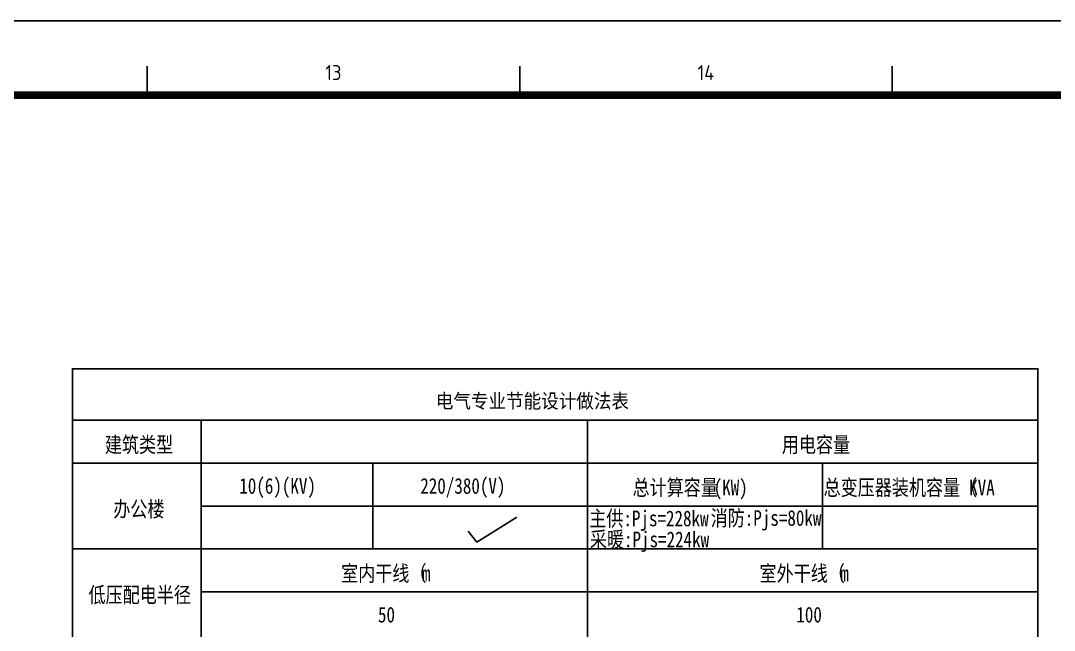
# Model space of a CAD drawing. Extents: x 815029915 to 815825525, y 579155098 to 579748855.
# Drawn here: x 815524479 to 815538354, y 579251046 to 579259230 of the extents above; entities that cross this region are included whole.
import ezdxf
from ezdxf.enums import TextEntityAlignment as Align

# ---------------------------------------------------------------- set-up
doc = ezdxf.new("R2010")
doc.units = 0
doc.header["$LTSCALE"] = 100
doc.header["$MEASUREMENT"] = 0
for name, color, linetype in [('PUB_TEXT', 7, 'Continuous'), ('TEL_TAB', 7, 'Continuous'), ('TK', 7, 'Continuous'), ('zm', 1, 'Continuous')]:
    doc.layers.add(name, color=color, linetype=linetype)
doc.styles.add('-宋体', font='', dxfattribs={"width": 0.8})
doc.styles.add('ISOCP', font='isocp.shx', dxfattribs={"bigfont": 'gbcbig.shx'})
doc.styles.add('图签各称', font='')
doc.styles.get('-宋体').set_extended_font_data('SimSun')
doc.styles.get('图签各称').set_extended_font_data('SimSun')

# ---------------------------------------------------------------- blocks, each defined once
blk = doc.blocks.new('l')
at = {"layer": 'TK'}
blk.add_lwpolyline([(815463677, 579451444), (815463677, 579409444), (815547777, 579409444), (815547777, 579451444)], close=True, dxfattribs=at)

msp = doc.modelspace()

# ---------------------------------------------------------------- linework, layer by layer
at = {"layer": 'TEL_TAB'}
msp.add_lwpolyline([(815525174.4, 579234857.8), (815538134.4, 579234857.8), (815538134.4, 579254557), (815525174.4, 579254557)], close=True, dxfattribs=at)
at = {"layer": 'TK'}
for p, q in [((815526177.3, 579258621.3), (815526177.3, 579258229.9)), ((815531177.3, 579258621.3), (815531177.3, 579258229.9)), ((815536177.3, 579258621.3), (815536177.3, 579258229.9))]:
    msp.add_line(p, q, dxfattribs=at)
msp.add_lwpolyline([(815463677.3, 579259229.9), (815463677.3, 579217229.9), (815547777.3, 579217229.9), (815547777.3, 579259229.9)], close=True, dxfattribs=at)
at = {"layer": 'TK', "const_width": 100}
msp.add_lwpolyline([(815466177.3, 579218275.6), (815466177.3, 579258229.9), (815546777.3, 579258229.9), (815546777.3, 579218275.6)], close=True, dxfattribs=at)
at = {"layer": 'zm'}
for p, q in [((815530602.8, 579252231.2), (815531137.9, 579252566.8)), ((815530487.4, 579252378), (815530602.8, 579252231.2))]:
    msp.add_line(p, q, dxfattribs=at)
for points in [[(815525174.4, 579253865.8), (815538134.4, 579253865.8)], [(815526902.4, 579253865.8), (815526902.4, 579234857.8)], [(815532086.4, 579253865.8), (815532086.4, 579247529.8)], [(815525174.4, 579253289.8), (815538134.4, 579253289.8)], [(815529206.4, 579253289.8), (815529206.4, 579252137.8)], [(815535240.2, 579253289.8), (815535240.2, 579252137.8)], [(815526902.4, 579252713.8), (815538134.4, 579252713.8)], [(815525174.4, 579252137.8), (815538134.4, 579252137.8)], [(815526902.4, 579251561.8), (815538134.4, 579251561.8)]]:
    msp.add_lwpolyline(points, dxfattribs=at)

# ---------------------------------------------------------------- block references
at = {"layer": 'zm', "color": 1}
msp.add_blockref('l', (0, -192214.5), dxfattribs=at)

# ---------------------------------------------------------------- texts
at = {"layer": 'PUB_TEXT', "color": 7, "style": '图签各称', "width": 0.9}
msp.add_text('电气专业节能设计做法表', height=192, dxfattribs=at).set_placement((815530051.6, 579254028.3))
at = {"layer": 'TK', "style": 'ISOCP'}
for s, p in [('13', (815528677.3, 579258533.8)), ('14', (815533677.3, 579258533.8))]:
    msp.add_text(s, height=200, dxfattribs=at).set_placement(p, align=Align.MIDDLE)
at = {"layer": 'zm', "style": '-宋体', "width": 0.8}
for s, p in [('建筑类型', (815525609.4, 579253433.8)), ('用电容量', (815534696.8, 579253433.8)), ('10(6)(KV)', (815527413.7, 579252879.4)), ('220/380(V)', (815529843.3, 579252879.4)), ('总计算容量', (815532692.5, 579252857.8)), ('总变压器装机容量（', (815535256.6, 579252857.8)), ('(KW)', (815533781, 579252857.8)), ('KVA', (815537210.9, 579252857.8)), ('办公楼', (815525722.7, 579252569.8)), ('室内干线（', (815528780.8, 579251705.8)), ('m', (815529864.3, 579251705.8)), ('室外干线（', (815534396.8, 579251705.8)), ('m', (815535480.3, 579251705.8)), ('低压配电半径', (815525389.8, 579251417.8)), ('50', (815529275, 579251151.4)), ('100', (815534891, 579251151.4))]:
    msp.add_text(s, height=210, dxfattribs=at).set_placement(p)
for s, p in [('主供:Pjs=228kw', (815532912.1, 579252443.4)), ('消防:Pjs=80kw', (815534484.2, 579252449)), ('采暖:Pjs=224kw', (815532919.8, 579252161.8))]:
    msp.add_text(s, height=210, dxfattribs=at).set_placement(p, align=Align.CENTER)

doc.saveas('drawing.dxf')
